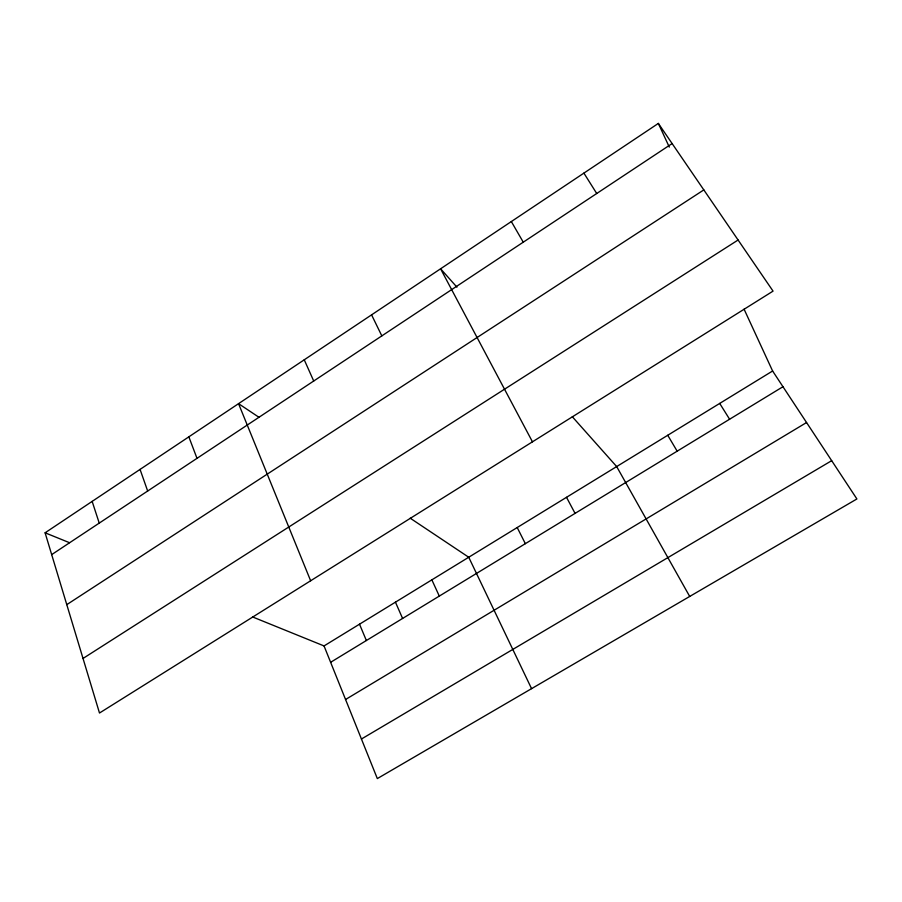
<?xml version="1.0" encoding="UTF-8"?>
<svg xmlns="http://www.w3.org/2000/svg" width="902" height="902" viewBox="0 0 902 902"><rect width="100%" height="100%" fill="white"/><g stroke="black" fill="none" stroke-linecap="round" stroke-linejoin="round"><path stroke-width="1.35" d="M45.1 532.8L658.347 123.416L773.048 291.12L99.491 713.02L45.1 532.8L69.443 542.677M51.685 554.617L672.125 143.553M66.782 604.644L703.819 189.905M83.029 658.449L738.095 240.011M252.515 616.923L324.043 645.933L772.608 370.993L744.071 309.16M330.617 662.305L782.97 386.721M345.556 699.501L806.557 422.531M361.431 739.02L831.678 460.674M259.032 417.322L238.545 403.656L310.638 580.764M410.218 518.199L468.736 557.244L531.56 688.654M456.942 287.152L440.582 268.785L532.462 441.822M572.319 416.747L616.675 466.571L689.703 596.447M772.608 370.993L856.9 498.964L377.329 778.584L324.043 645.933M583.898 173.116L596.729 193.513M719.706 403.419L729.594 419.238M667.739 435.271L677.165 451.18M511.333 221.554L523.261 242.187M566.512 497.318L575.07 513.385M517.207 527.546L525.347 543.669M371.579 314.854L381.828 335.894M658.347 123.416L669.284 147.105M431.855 579.851L439.297 596.098M304.256 359.797L313.716 381.016M395.448 602.164L402.596 618.456M359.515 624.195L366.37 640.521M188.845 436.839L196.997 458.34M140.058 469.412L147.669 491.026M92.151 501.388L99.243 523.115"/></g></svg>
